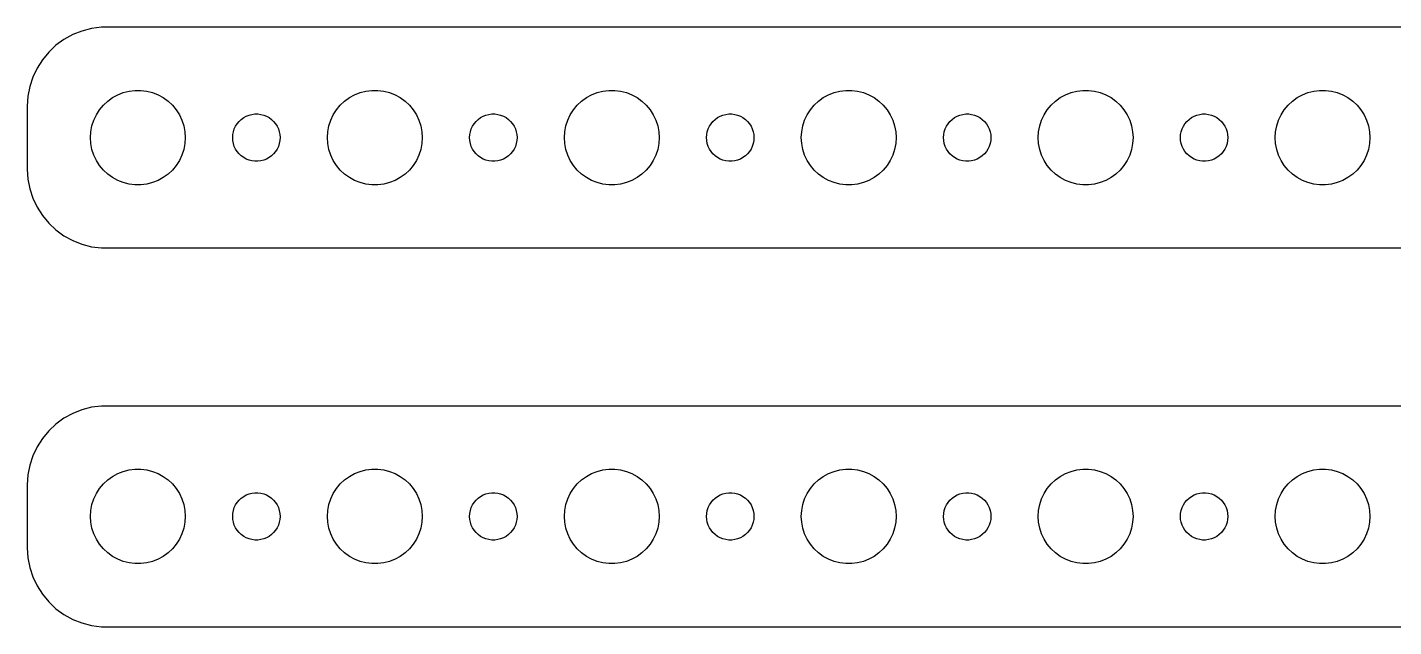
# Model space of a CAD drawing. Header units: metres. Extents: x -180 to 180, y 17 to 55.
# Drawn here: x -179.5 to -93, y 17 to 55 of the extents above; entities that cross this region are included whole.
import ezdxf

# ---------------------------------------------------------------- set-up
doc = ezdxf.new("R2010")
doc.units = ezdxf.units.M

msp = doc.modelspace()

# ---------------------------------------------------------------- linework, layer by layer
for p, q in [((-176.629, 54.5241), (-177.179, 54.2216)), ((-176.045, 54.7553), (-176.629, 54.5241)), ((-175.437, 54.9114), (-176.045, 54.7553)), ((-174.814, 54.9901), (-175.437, 54.9114)), ((174.814, 54.9901), (-174.814, 54.9901)), ((-177.687, 53.8526), (-178.145, 53.4227)), ((-177.179, 54.2216), (-177.687, 53.8526)), ((-178.545, 52.9389), (-178.882, 52.4088)), ((-178.145, 53.4227), (-178.545, 52.9389)), ((-178.882, 52.4088), (-179.149, 51.8406)), ((-179.343, 51.2434), (-179.461, 50.6267)), ((-179.149, 51.8406), (-179.343, 51.2434)), ((-179.461, 50.6267), (-179.5, 50)), ((-174.687, 50.0536), (-174.412, 50.3115)), ((-174.412, 50.3115), (-174.107, 50.533)), ((-174.107, 50.533), (-173.777, 50.7145)), ((-173.777, 50.7145), (-173.427, 50.8532)), ((-173.427, 50.8532), (-173.062, 50.9469)), ((-173.062, 50.9469), (-172.688, 50.9941)), ((-172.688, 50.9941), (-172.312, 50.9941)), ((-172.312, 50.9941), (-171.938, 50.9469)), ((-171.938, 50.9469), (-171.573, 50.8532)), ((-171.573, 50.8532), (-171.223, 50.7145)), ((-171.223, 50.7145), (-170.893, 50.533)), ((-170.893, 50.533), (-170.588, 50.3115)), ((-170.588, 50.3115), (-170.313, 50.0536)), ((-159.687, 50.0536), (-159.412, 50.3115)), ((-159.412, 50.3115), (-159.107, 50.533)), ((-159.107, 50.533), (-158.777, 50.7145)), ((-158.777, 50.7145), (-158.427, 50.8532)), ((-158.427, 50.8532), (-158.062, 50.9469)), ((-158.062, 50.9469), (-157.688, 50.9941)), ((-157.688, 50.9941), (-157.312, 50.9941)), ((-157.312, 50.9941), (-156.938, 50.9469)), ((-156.938, 50.9469), (-156.573, 50.8532)), ((-156.573, 50.8532), (-156.223, 50.7145)), ((-156.223, 50.7145), (-155.893, 50.533)), ((-155.893, 50.533), (-155.588, 50.3115)), ((-155.588, 50.3115), (-155.313, 50.0536)), ((-144.687, 50.0536), (-144.412, 50.3115)), ((-144.412, 50.3115), (-144.107, 50.533)), ((-144.107, 50.533), (-143.777, 50.7145)), ((-143.777, 50.7145), (-143.427, 50.8532)), ((-143.427, 50.8532), (-143.062, 50.9469)), ((-143.062, 50.9469), (-142.688, 50.9941)), ((-142.688, 50.9941), (-142.312, 50.9941)), ((-142.312, 50.9941), (-141.938, 50.9469)), ((-141.938, 50.9469), (-141.573, 50.8532)), ((-141.573, 50.8532), (-141.223, 50.7145)), ((-141.223, 50.7145), (-140.893, 50.533)), ((-140.893, 50.533), (-140.588, 50.3115)), ((-140.588, 50.3115), (-140.313, 50.0536)), ((-129.687, 50.0536), (-129.412, 50.3115)), ((-129.412, 50.3115), (-129.107, 50.533)), ((-129.107, 50.533), (-128.777, 50.7145)), ((-128.777, 50.7145), (-128.427, 50.8532)), ((-128.427, 50.8532), (-128.062, 50.9469)), ((-128.062, 50.9469), (-127.688, 50.9941)), ((-127.688, 50.9941), (-127.312, 50.9941)), ((-127.312, 50.9941), (-126.938, 50.9469)), ((-126.938, 50.9469), (-126.573, 50.8532)), ((-126.573, 50.8532), (-126.223, 50.7145)), ((-126.223, 50.7145), (-125.893, 50.533)), ((-125.893, 50.533), (-125.588, 50.3115)), ((-125.588, 50.3115), (-125.313, 50.0536)), ((-114.687, 50.0536), (-114.412, 50.3115)), ((-114.412, 50.3115), (-114.107, 50.533)), ((-114.107, 50.533), (-113.777, 50.7145)), ((-113.777, 50.7145), (-113.427, 50.8532)), ((-113.427, 50.8532), (-113.062, 50.9469)), ((-113.062, 50.9469), (-112.688, 50.9941)), ((-112.688, 50.9941), (-112.312, 50.9941)), ((-112.312, 50.9941), (-111.938, 50.9469)), ((-111.938, 50.9469), (-111.573, 50.8532)), ((-111.573, 50.8532), (-111.223, 50.7145)), ((-111.223, 50.7145), (-110.893, 50.533)), ((-110.893, 50.533), (-110.588, 50.3115)), ((-110.588, 50.3115), (-110.313, 50.0536)), ((-99.6869, 50.0536), (-99.4123, 50.3115)), ((-99.4123, 50.3115), (-99.1075, 50.533)), ((-99.1075, 50.533), (-98.7773, 50.7145)), ((-98.7773, 50.7145), (-98.427, 50.8532)), ((-98.427, 50.8532), (-98.0621, 50.9469)), ((-98.0621, 50.9469), (-97.6884, 50.9941)), ((-97.6884, 50.9941), (-97.3116, 50.9941)), ((-97.3116, 50.9941), (-96.9379, 50.9469)), ((-96.9379, 50.9469), (-96.573, 50.8532)), ((-96.573, 50.8532), (-96.2227, 50.7145)), ((-96.2227, 50.7145), (-95.8925, 50.533)), ((-95.8925, 50.533), (-95.5877, 50.3115)), ((-95.5877, 50.3115), (-95.3131, 50.0536)), ((-179.5, 50), (-179.5, 46)), ((-175.289, 49.1044), (-175.129, 49.4453)), ((-175.129, 49.4453), (-174.927, 49.7634)), ((-174.927, 49.7634), (-174.687, 50.0536)), ((-170.313, 50.0536), (-170.073, 49.7634)), ((-170.073, 49.7634), (-169.871, 49.4453)), ((-169.871, 49.4453), (-169.711, 49.1044)), ((-165.804, 49.2665), (-165.639, 49.3572)), ((-165.639, 49.3572), (-165.464, 49.4266)), ((-165.464, 49.4266), (-165.281, 49.4734)), ((-165.281, 49.4734), (-165.094, 49.497)), ((-165.094, 49.497), (-164.906, 49.497)), ((-164.906, 49.497), (-164.719, 49.4734)), ((-164.719, 49.4734), (-164.536, 49.4266)), ((-164.536, 49.4266), (-164.361, 49.3572)), ((-164.361, 49.3572), (-164.196, 49.2665)), ((-160.289, 49.1044), (-160.129, 49.4453)), ((-160.129, 49.4453), (-159.927, 49.7634)), ((-159.927, 49.7634), (-159.687, 50.0536)), ((-155.313, 50.0536), (-155.073, 49.7634)), ((-155.073, 49.7634), (-154.871, 49.4453)), ((-154.871, 49.4453), (-154.711, 49.1044)), ((-150.804, 49.2665), (-150.639, 49.3572)), ((-150.639, 49.3572), (-150.464, 49.4266)), ((-150.464, 49.4266), (-150.281, 49.4734)), ((-150.281, 49.4734), (-150.094, 49.497)), ((-150.094, 49.497), (-149.906, 49.497)), ((-149.906, 49.497), (-149.719, 49.4734)), ((-149.719, 49.4734), (-149.536, 49.4266)), ((-149.536, 49.4266), (-149.361, 49.3572)), ((-149.361, 49.3572), (-149.196, 49.2665)), ((-145.289, 49.1044), (-145.129, 49.4453)), ((-145.129, 49.4453), (-144.927, 49.7634)), ((-144.927, 49.7634), (-144.687, 50.0536)), ((-140.313, 50.0536), (-140.073, 49.7634)), ((-140.073, 49.7634), (-139.871, 49.4453)), ((-139.871, 49.4453), (-139.711, 49.1044)), ((-135.804, 49.2665), (-135.639, 49.3572)), ((-135.639, 49.3572), (-135.464, 49.4266)), ((-135.464, 49.4266), (-135.281, 49.4734)), ((-135.281, 49.4734), (-135.094, 49.497)), ((-135.094, 49.497), (-134.906, 49.497)), ((-134.906, 49.497), (-134.719, 49.4734)), ((-134.719, 49.4734), (-134.536, 49.4266)), ((-134.536, 49.4266), (-134.361, 49.3572)), ((-134.361, 49.3572), (-134.196, 49.2665)), ((-130.289, 49.1044), (-130.129, 49.4453)), ((-130.129, 49.4453), (-129.927, 49.7634)), ((-129.927, 49.7634), (-129.687, 50.0536)), ((-125.313, 50.0536), (-125.073, 49.7634)), ((-125.073, 49.7634), (-124.871, 49.4453)), ((-124.871, 49.4453), (-124.711, 49.1044)), ((-120.804, 49.2665), (-120.639, 49.3572)), ((-120.639, 49.3572), (-120.464, 49.4266)), ((-120.464, 49.4266), (-120.281, 49.4734)), ((-120.281, 49.4734), (-120.094, 49.497)), ((-120.094, 49.497), (-119.906, 49.497)), ((-119.906, 49.497), (-119.719, 49.4734)), ((-119.719, 49.4734), (-119.536, 49.4266)), ((-119.536, 49.4266), (-119.361, 49.3572)), ((-119.361, 49.3572), (-119.196, 49.2665)), ((-115.289, 49.1044), (-115.129, 49.4453)), ((-115.129, 49.4453), (-114.927, 49.7634)), ((-114.927, 49.7634), (-114.687, 50.0536)), ((-110.313, 50.0536), (-110.073, 49.7634)), ((-110.073, 49.7634), (-109.871, 49.4453)), ((-109.871, 49.4453), (-109.711, 49.1044)), ((-105.804, 49.2665), (-105.639, 49.3572)), ((-105.639, 49.3572), (-105.464, 49.4266)), ((-105.464, 49.4266), (-105.281, 49.4734)), ((-105.281, 49.4734), (-105.094, 49.497)), ((-105.094, 49.497), (-104.906, 49.497)), ((-104.906, 49.497), (-104.719, 49.4734)), ((-104.719, 49.4734), (-104.536, 49.4266)), ((-104.536, 49.4266), (-104.361, 49.3572)), ((-104.361, 49.3572), (-104.196, 49.2665)), ((-100.289, 49.1044), (-100.129, 49.4453)), ((-100.129, 49.4453), (-99.927, 49.7634)), ((-99.927, 49.7634), (-99.6869, 50.0536)), ((-95.3131, 50.0536), (-95.073, 49.7634)), ((-95.073, 49.7634), (-94.8711, 49.4453)), ((-94.8711, 49.4453), (-94.7107, 49.1044)), ((-175.476, 48.376), (-175.406, 48.7461)), ((-175.406, 48.7461), (-175.289, 49.1044)), ((-169.711, 49.1044), (-169.594, 48.7461)), ((-169.594, 48.7461), (-169.524, 48.376)), ((-166.453, 48.373), (-166.395, 48.5522)), ((-166.395, 48.5522), (-166.314, 48.7226)), ((-166.314, 48.7226), (-166.214, 48.8817)), ((-166.214, 48.8817), (-166.093, 49.0268)), ((-166.093, 49.0268), (-165.956, 49.1558)), ((-165.956, 49.1558), (-165.804, 49.2665)), ((-164.196, 49.2665), (-164.044, 49.1558)), ((-164.044, 49.1558), (-163.907, 49.0268)), ((-163.907, 49.0268), (-163.786, 48.8817)), ((-163.786, 48.8817), (-163.686, 48.7226)), ((-163.686, 48.7226), (-163.605, 48.5522)), ((-163.605, 48.5522), (-163.547, 48.373)), ((-160.476, 48.376), (-160.406, 48.7461)), ((-160.406, 48.7461), (-160.289, 49.1044)), ((-154.711, 49.1044), (-154.594, 48.7461)), ((-154.594, 48.7461), (-154.524, 48.376)), ((-151.453, 48.373), (-151.395, 48.5522)), ((-151.395, 48.5522), (-151.314, 48.7226)), ((-151.314, 48.7226), (-151.214, 48.8817)), ((-151.214, 48.8817), (-151.093, 49.0268)), ((-151.093, 49.0268), (-150.956, 49.1558)), ((-150.956, 49.1558), (-150.804, 49.2665)), ((-149.196, 49.2665), (-149.044, 49.1558)), ((-149.044, 49.1558), (-148.907, 49.0268)), ((-148.907, 49.0268), (-148.786, 48.8817)), ((-148.786, 48.8817), (-148.686, 48.7226)), ((-148.686, 48.7226), (-148.605, 48.5522)), ((-148.605, 48.5522), (-148.547, 48.373)), ((-145.476, 48.376), (-145.406, 48.7461)), ((-145.406, 48.7461), (-145.289, 49.1044)), ((-139.711, 49.1044), (-139.594, 48.7461)), ((-139.594, 48.7461), (-139.524, 48.376)), ((-136.453, 48.373), (-136.395, 48.5522)), ((-136.395, 48.5522), (-136.314, 48.7226)), ((-136.314, 48.7226), (-136.214, 48.8817)), ((-136.214, 48.8817), (-136.093, 49.0268)), ((-136.093, 49.0268), (-135.956, 49.1558)), ((-135.956, 49.1558), (-135.804, 49.2665)), ((-134.196, 49.2665), (-134.044, 49.1558)), ((-134.044, 49.1558), (-133.907, 49.0268)), ((-133.907, 49.0268), (-133.786, 48.8817)), ((-133.786, 48.8817), (-133.686, 48.7226)), ((-133.686, 48.7226), (-133.605, 48.5522)), ((-133.605, 48.5522), (-133.547, 48.373)), ((-130.476, 48.376), (-130.406, 48.7461)), ((-130.406, 48.7461), (-130.289, 49.1044)), ((-124.711, 49.1044), (-124.594, 48.7461)), ((-124.594, 48.7461), (-124.524, 48.376)), ((-121.453, 48.373), (-121.395, 48.5522)), ((-121.395, 48.5522), (-121.314, 48.7226)), ((-121.314, 48.7226), (-121.214, 48.8817)), ((-121.214, 48.8817), (-121.093, 49.0268)), ((-121.093, 49.0268), (-120.956, 49.1558)), ((-120.956, 49.1558), (-120.804, 49.2665)), ((-119.196, 49.2665), (-119.044, 49.1558)), ((-119.044, 49.1558), (-118.907, 49.0268)), ((-118.907, 49.0268), (-118.786, 48.8817)), ((-118.786, 48.8817), (-118.686, 48.7226)), ((-118.686, 48.7226), (-118.605, 48.5522)), ((-118.605, 48.5522), (-118.547, 48.373)), ((-115.476, 48.376), (-115.406, 48.7461)), ((-115.406, 48.7461), (-115.289, 49.1044)), ((-109.711, 49.1044), (-109.594, 48.7461)), ((-109.594, 48.7461), (-109.524, 48.376)), ((-106.453, 48.373), (-106.395, 48.5522)), ((-106.395, 48.5522), (-106.314, 48.7226)), ((-106.314, 48.7226), (-106.214, 48.8817)), ((-106.214, 48.8817), (-106.093, 49.0268)), ((-106.093, 49.0268), (-105.956, 49.1558)), ((-105.956, 49.1558), (-105.804, 49.2665)), ((-104.196, 49.2665), (-104.044, 49.1558)), ((-104.044, 49.1558), (-103.907, 49.0268)), ((-103.907, 49.0268), (-103.786, 48.8817)), ((-103.786, 48.8817), (-103.686, 48.7226)), ((-103.686, 48.7226), (-103.605, 48.5522)), ((-103.605, 48.5522), (-103.547, 48.373)), ((-100.476, 48.376), (-100.406, 48.7461)), ((-100.406, 48.7461), (-100.289, 49.1044)), ((-94.7107, 49.1044), (-94.5943, 48.7461)), ((-94.5943, 48.7461), (-94.5237, 48.376)), ((-175.5, 48), (-175.476, 48.376)), ((-175.476, 47.624), (-175.5, 48)), ((-175.406, 47.2539), (-175.476, 47.624)), ((-169.524, 47.624), (-169.594, 47.2539)), ((-169.524, 48.376), (-169.5, 48)), ((-169.5, 48), (-169.524, 47.624)), ((-166.5, 48), (-166.488, 48.188)), ((-166.488, 47.812), (-166.5, 48)), ((-166.488, 48.188), (-166.453, 48.373)), ((-166.453, 47.627), (-166.488, 47.812)), ((-166.395, 47.4478), (-166.453, 47.627)), ((-163.547, 47.627), (-163.605, 47.4478)), ((-163.547, 48.373), (-163.512, 48.188)), ((-163.512, 47.812), (-163.547, 47.627)), ((-163.512, 48.188), (-163.5, 48)), ((-163.5, 48), (-163.512, 47.812)), ((-160.5, 48), (-160.476, 48.376)), ((-160.476, 47.624), (-160.5, 48)), ((-160.406, 47.2539), (-160.476, 47.624)), ((-154.524, 47.624), (-154.594, 47.2539)), ((-154.524, 48.376), (-154.5, 48)), ((-154.5, 48), (-154.524, 47.624)), ((-151.5, 48), (-151.488, 48.188)), ((-151.488, 47.812), (-151.5, 48)), ((-151.488, 48.188), (-151.453, 48.373)), ((-151.453, 47.627), (-151.488, 47.812)), ((-151.395, 47.4478), (-151.453, 47.627)), ((-148.547, 47.627), (-148.605, 47.4478)), ((-148.547, 48.373), (-148.512, 48.188)), ((-148.512, 47.812), (-148.547, 47.627)), ((-148.512, 48.188), (-148.5, 48)), ((-148.5, 48), (-148.512, 47.812)), ((-145.5, 48), (-145.476, 48.376)), ((-145.476, 47.624), (-145.5, 48)), ((-145.406, 47.2539), (-145.476, 47.624)), ((-139.524, 47.624), (-139.594, 47.2539)), ((-139.524, 48.376), (-139.5, 48)), ((-139.5, 48), (-139.524, 47.624)), ((-136.5, 48), (-136.488, 48.188)), ((-136.488, 47.812), (-136.5, 48)), ((-136.488, 48.188), (-136.453, 48.373)), ((-136.453, 47.627), (-136.488, 47.812)), ((-136.395, 47.4478), (-136.453, 47.627)), ((-133.547, 47.627), (-133.605, 47.4478)), ((-133.547, 48.373), (-133.512, 48.188)), ((-133.512, 47.812), (-133.547, 47.627)), ((-133.512, 48.188), (-133.5, 48)), ((-133.5, 48), (-133.512, 47.812)), ((-130.5, 48), (-130.476, 48.376)), ((-130.476, 47.624), (-130.5, 48)), ((-130.406, 47.2539), (-130.476, 47.624)), ((-124.524, 47.624), (-124.594, 47.2539)), ((-124.524, 48.376), (-124.5, 48)), ((-124.5, 48), (-124.524, 47.624)), ((-121.5, 48), (-121.488, 48.188)), ((-121.488, 47.812), (-121.5, 48)), ((-121.488, 48.188), (-121.453, 48.373)), ((-121.453, 47.627), (-121.488, 47.812)), ((-121.395, 47.4478), (-121.453, 47.627)), ((-118.547, 47.627), (-118.605, 47.4478)), ((-118.547, 48.373), (-118.512, 48.188)), ((-118.512, 47.812), (-118.547, 47.627)), ((-118.512, 48.188), (-118.5, 48)), ((-118.5, 48), (-118.512, 47.812)), ((-115.5, 48), (-115.476, 48.376)), ((-115.476, 47.624), (-115.5, 48)), ((-115.406, 47.2539), (-115.476, 47.624)), ((-109.524, 47.624), (-109.594, 47.2539)), ((-109.524, 48.376), (-109.5, 48)), ((-109.5, 48), (-109.524, 47.624)), ((-106.5, 48), (-106.488, 48.188)), ((-106.488, 47.812), (-106.5, 48)), ((-106.488, 48.188), (-106.453, 48.373)), ((-106.453, 47.627), (-106.488, 47.812)), ((-106.395, 47.4478), (-106.453, 47.627)), ((-103.547, 47.627), (-103.605, 47.4478)), ((-103.547, 48.373), (-103.512, 48.188)), ((-103.512, 47.812), (-103.547, 47.627)), ((-103.512, 48.188), (-103.5, 48)), ((-103.5, 48), (-103.512, 47.812)), ((-100.5, 48), (-100.476, 48.376)), ((-100.476, 47.624), (-100.5, 48)), ((-100.406, 47.2539), (-100.476, 47.624)), ((-94.5237, 47.624), (-94.5943, 47.2539)), ((-94.5237, 48.376), (-94.5, 48)), ((-94.5, 48), (-94.5237, 47.624)), ((-175.289, 46.8956), (-175.406, 47.2539)), ((-175.129, 46.5547), (-175.289, 46.8956)), ((-169.711, 46.8956), (-169.871, 46.5547)), ((-169.594, 47.2539), (-169.711, 46.8956)), ((-166.314, 47.2774), (-166.395, 47.4478)), ((-166.214, 47.1183), (-166.314, 47.2774)), ((-166.093, 46.9732), (-166.214, 47.1183)), ((-165.956, 46.8442), (-166.093, 46.9732)), ((-165.804, 46.7335), (-165.956, 46.8442)), ((-165.639, 46.6428), (-165.804, 46.7335)), ((-164.196, 46.7335), (-164.361, 46.6428)), ((-164.044, 46.8442), (-164.196, 46.7335)), ((-163.907, 46.9732), (-164.044, 46.8442)), ((-163.786, 47.1183), (-163.907, 46.9732)), ((-163.686, 47.2774), (-163.786, 47.1183)), ((-163.605, 47.4478), (-163.686, 47.2774)), ((-160.289, 46.8956), (-160.406, 47.2539)), ((-160.129, 46.5547), (-160.289, 46.8956)), ((-154.711, 46.8956), (-154.871, 46.5547)), ((-154.594, 47.2539), (-154.711, 46.8956)), ((-151.314, 47.2774), (-151.395, 47.4478)), ((-151.214, 47.1183), (-151.314, 47.2774)), ((-151.093, 46.9732), (-151.214, 47.1183)), ((-150.956, 46.8442), (-151.093, 46.9732)), ((-150.804, 46.7335), (-150.956, 46.8442)), ((-150.639, 46.6428), (-150.804, 46.7335)), ((-149.196, 46.7335), (-149.361, 46.6428)), ((-149.044, 46.8442), (-149.196, 46.7335)), ((-148.907, 46.9732), (-149.044, 46.8442)), ((-148.786, 47.1183), (-148.907, 46.9732)), ((-148.686, 47.2774), (-148.786, 47.1183)), ((-148.605, 47.4478), (-148.686, 47.2774)), ((-145.289, 46.8956), (-145.406, 47.2539)), ((-145.129, 46.5547), (-145.289, 46.8956)), ((-139.711, 46.8956), (-139.871, 46.5547)), ((-139.594, 47.2539), (-139.711, 46.8956)), ((-136.314, 47.2774), (-136.395, 47.4478)), ((-136.214, 47.1183), (-136.314, 47.2774)), ((-136.093, 46.9732), (-136.214, 47.1183)), ((-135.956, 46.8442), (-136.093, 46.9732)), ((-135.804, 46.7335), (-135.956, 46.8442)), ((-135.639, 46.6428), (-135.804, 46.7335)), ((-134.196, 46.7335), (-134.361, 46.6428)), ((-134.044, 46.8442), (-134.196, 46.7335)), ((-133.907, 46.9732), (-134.044, 46.8442)), ((-133.786, 47.1183), (-133.907, 46.9732)), ((-133.686, 47.2774), (-133.786, 47.1183)), ((-133.605, 47.4478), (-133.686, 47.2774)), ((-130.289, 46.8956), (-130.406, 47.2539)), ((-130.129, 46.5547), (-130.289, 46.8956)), ((-124.711, 46.8956), (-124.871, 46.5547)), ((-124.594, 47.2539), (-124.711, 46.8956)), ((-121.314, 47.2774), (-121.395, 47.4478)), ((-121.214, 47.1183), (-121.314, 47.2774)), ((-121.093, 46.9732), (-121.214, 47.1183)), ((-120.956, 46.8442), (-121.093, 46.9732)), ((-120.804, 46.7335), (-120.956, 46.8442)), ((-120.639, 46.6428), (-120.804, 46.7335)), ((-119.196, 46.7335), (-119.361, 46.6428)), ((-119.044, 46.8442), (-119.196, 46.7335)), ((-118.907, 46.9732), (-119.044, 46.8442)), ((-118.786, 47.1183), (-118.907, 46.9732)), ((-118.686, 47.2774), (-118.786, 47.1183)), ((-118.605, 47.4478), (-118.686, 47.2774)), ((-115.289, 46.8956), (-115.406, 47.2539)), ((-115.129, 46.5547), (-115.289, 46.8956)), ((-109.711, 46.8956), (-109.871, 46.5547)), ((-109.594, 47.2539), (-109.711, 46.8956)), ((-106.314, 47.2774), (-106.395, 47.4478)), ((-106.214, 47.1183), (-106.314, 47.2774)), ((-106.093, 46.9732), (-106.214, 47.1183)), ((-105.956, 46.8442), (-106.093, 46.9732)), ((-105.804, 46.7335), (-105.956, 46.8442)), ((-105.639, 46.6428), (-105.804, 46.7335)), ((-104.196, 46.7335), (-104.361, 46.6428)), ((-104.044, 46.8442), (-104.196, 46.7335)), ((-103.907, 46.9732), (-104.044, 46.8442)), ((-103.786, 47.1183), (-103.907, 46.9732)), ((-103.686, 47.2774), (-103.786, 47.1183)), ((-103.605, 47.4478), (-103.686, 47.2774)), ((-100.289, 46.8956), (-100.406, 47.2539)), ((-100.129, 46.5547), (-100.289, 46.8956)), ((-94.7107, 46.8956), (-94.8711, 46.5547)), ((-94.5943, 47.2539), (-94.7107, 46.8956)), ((-179.5, 46), (-179.461, 45.3733)), ((-174.927, 46.2366), (-175.129, 46.5547)), ((-174.687, 45.9464), (-174.927, 46.2366)), ((-174.412, 45.6885), (-174.687, 45.9464)), ((-170.313, 45.9464), (-170.588, 45.6885)), ((-170.073, 46.2366), (-170.313, 45.9464)), ((-169.871, 46.5547), (-170.073, 46.2366)), ((-165.464, 46.5734), (-165.639, 46.6428)), ((-165.281, 46.5266), (-165.464, 46.5734)), ((-165.094, 46.503), (-165.281, 46.5266)), ((-164.906, 46.503), (-165.094, 46.503)), ((-164.719, 46.5266), (-164.906, 46.503)), ((-164.536, 46.5734), (-164.719, 46.5266)), ((-164.361, 46.6428), (-164.536, 46.5734)), ((-159.927, 46.2366), (-160.129, 46.5547)), ((-159.687, 45.9464), (-159.927, 46.2366)), ((-159.412, 45.6885), (-159.687, 45.9464)), ((-155.313, 45.9464), (-155.588, 45.6885)), ((-155.073, 46.2366), (-155.313, 45.9464)), ((-154.871, 46.5547), (-155.073, 46.2366)), ((-150.464, 46.5734), (-150.639, 46.6428)), ((-150.281, 46.5266), (-150.464, 46.5734)), ((-150.094, 46.503), (-150.281, 46.5266)), ((-149.906, 46.503), (-150.094, 46.503)), ((-149.719, 46.5266), (-149.906, 46.503)), ((-149.536, 46.5734), (-149.719, 46.5266)), ((-149.361, 46.6428), (-149.536, 46.5734)), ((-144.927, 46.2366), (-145.129, 46.5547)), ((-144.687, 45.9464), (-144.927, 46.2366)), ((-144.412, 45.6885), (-144.687, 45.9464)), ((-140.313, 45.9464), (-140.588, 45.6885)), ((-140.073, 46.2366), (-140.313, 45.9464)), ((-139.871, 46.5547), (-140.073, 46.2366)), ((-135.464, 46.5734), (-135.639, 46.6428)), ((-135.281, 46.5266), (-135.464, 46.5734)), ((-135.094, 46.503), (-135.281, 46.5266)), ((-134.906, 46.503), (-135.094, 46.503)), ((-134.719, 46.5266), (-134.906, 46.503)), ((-134.536, 46.5734), (-134.719, 46.5266)), ((-134.361, 46.6428), (-134.536, 46.5734)), ((-129.927, 46.2366), (-130.129, 46.5547)), ((-129.687, 45.9464), (-129.927, 46.2366)), ((-129.412, 45.6885), (-129.687, 45.9464)), ((-125.313, 45.9464), (-125.588, 45.6885)), ((-125.073, 46.2366), (-125.313, 45.9464)), ((-124.871, 46.5547), (-125.073, 46.2366)), ((-120.464, 46.5734), (-120.639, 46.6428)), ((-120.281, 46.5266), (-120.464, 46.5734)), ((-120.094, 46.503), (-120.281, 46.5266)), ((-119.906, 46.503), (-120.094, 46.503)), ((-119.719, 46.5266), (-119.906, 46.503)), ((-119.536, 46.5734), (-119.719, 46.5266)), ((-119.361, 46.6428), (-119.536, 46.5734)), ((-114.927, 46.2366), (-115.129, 46.5547)), ((-114.687, 45.9464), (-114.927, 46.2366)), ((-114.412, 45.6885), (-114.687, 45.9464)), ((-110.313, 45.9464), (-110.588, 45.6885)), ((-110.073, 46.2366), (-110.313, 45.9464)), ((-109.871, 46.5547), (-110.073, 46.2366)), ((-105.464, 46.5734), (-105.639, 46.6428)), ((-105.281, 46.5266), (-105.464, 46.5734)), ((-105.094, 46.503), (-105.281, 46.5266)), ((-104.906, 46.503), (-105.094, 46.503)), ((-104.719, 46.5266), (-104.906, 46.503)), ((-104.536, 46.5734), (-104.719, 46.5266)), ((-104.361, 46.6428), (-104.536, 46.5734)), ((-99.927, 46.2366), (-100.129, 46.5547)), ((-99.6869, 45.9464), (-99.927, 46.2366)), ((-99.4123, 45.6885), (-99.6869, 45.9464)), ((-95.3131, 45.9464), (-95.5877, 45.6885)), ((-95.073, 46.2366), (-95.3131, 45.9464)), ((-94.8711, 46.5547), (-95.073, 46.2366)), ((-179.461, 45.3733), (-179.343, 44.7566)), ((-174.107, 45.467), (-174.412, 45.6885)), ((-173.777, 45.2855), (-174.107, 45.467)), ((-173.427, 45.1468), (-173.777, 45.2855)), ((-173.062, 45.0531), (-173.427, 45.1468)), ((-172.688, 45.0059), (-173.062, 45.0531)), ((-172.312, 45.0059), (-172.688, 45.0059)), ((-171.938, 45.0531), (-172.312, 45.0059)), ((-171.573, 45.1468), (-171.938, 45.0531)), ((-171.223, 45.2855), (-171.573, 45.1468)), ((-170.893, 45.467), (-171.223, 45.2855)), ((-170.588, 45.6885), (-170.893, 45.467)), ((-159.107, 45.467), (-159.412, 45.6885)), ((-158.777, 45.2855), (-159.107, 45.467)), ((-158.427, 45.1468), (-158.777, 45.2855)), ((-158.062, 45.0531), (-158.427, 45.1468)), ((-157.688, 45.0059), (-158.062, 45.0531)), ((-157.312, 45.0059), (-157.688, 45.0059)), ((-156.938, 45.0531), (-157.312, 45.0059)), ((-156.573, 45.1468), (-156.938, 45.0531)), ((-156.223, 45.2855), (-156.573, 45.1468)), ((-155.893, 45.467), (-156.223, 45.2855)), ((-155.588, 45.6885), (-155.893, 45.467)), ((-144.107, 45.467), (-144.412, 45.6885)), ((-143.777, 45.2855), (-144.107, 45.467)), ((-143.427, 45.1468), (-143.777, 45.2855)), ((-143.062, 45.0531), (-143.427, 45.1468)), ((-142.688, 45.0059), (-143.062, 45.0531)), ((-142.312, 45.0059), (-142.688, 45.0059)), ((-141.938, 45.0531), (-142.312, 45.0059)), ((-141.573, 45.1468), (-141.938, 45.0531)), ((-141.223, 45.2855), (-141.573, 45.1468)), ((-140.893, 45.467), (-141.223, 45.2855)), ((-140.588, 45.6885), (-140.893, 45.467)), ((-129.107, 45.467), (-129.412, 45.6885)), ((-128.777, 45.2855), (-129.107, 45.467)), ((-128.427, 45.1468), (-128.777, 45.2855)), ((-128.062, 45.0531), (-128.427, 45.1468)), ((-127.688, 45.0059), (-128.062, 45.0531)), ((-127.312, 45.0059), (-127.688, 45.0059)), ((-126.938, 45.0531), (-127.312, 45.0059)), ((-126.573, 45.1468), (-126.938, 45.0531)), ((-126.223, 45.2855), (-126.573, 45.1468)), ((-125.893, 45.467), (-126.223, 45.2855)), ((-125.588, 45.6885), (-125.893, 45.467)), ((-114.107, 45.467), (-114.412, 45.6885)), ((-113.777, 45.2855), (-114.107, 45.467)), ((-113.427, 45.1468), (-113.777, 45.2855)), ((-113.062, 45.0531), (-113.427, 45.1468)), ((-112.688, 45.0059), (-113.062, 45.0531)), ((-112.312, 45.0059), (-112.688, 45.0059)), ((-111.938, 45.0531), (-112.312, 45.0059)), ((-111.573, 45.1468), (-111.938, 45.0531)), ((-111.223, 45.2855), (-111.573, 45.1468)), ((-110.893, 45.467), (-111.223, 45.2855)), ((-110.588, 45.6885), (-110.893, 45.467)), ((-99.1075, 45.467), (-99.4123, 45.6885)), ((-98.7773, 45.2855), (-99.1075, 45.467)), ((-98.427, 45.1468), (-98.7773, 45.2855)), ((-98.0621, 45.0531), (-98.427, 45.1468)), ((-97.6884, 45.0059), (-98.0621, 45.0531)), ((-97.3116, 45.0059), (-97.6884, 45.0059)), ((-96.9379, 45.0531), (-97.3116, 45.0059)), ((-96.573, 45.1468), (-96.9379, 45.0531)), ((-96.2227, 45.2855), (-96.573, 45.1468)), ((-95.8925, 45.467), (-96.2227, 45.2855)), ((-95.5877, 45.6885), (-95.8925, 45.467)), ((-179.343, 44.7566), (-179.149, 44.1594)), ((-179.149, 44.1594), (-178.882, 43.5912)), ((-178.882, 43.5912), (-178.545, 43.0611)), ((-178.545, 43.0611), (-178.145, 42.5773)), ((-178.145, 42.5773), (-177.687, 42.1474)), ((-177.687, 42.1474), (-177.179, 41.7784)), ((-177.179, 41.7784), (-176.629, 41.4759)), ((-176.629, 41.4759), (-176.045, 41.2447)), ((-176.045, 41.2447), (-175.437, 41.0886)), ((-175.437, 41.0886), (-174.814, 41.0099)), ((-174.814, 41.0099), (174.814, 41.0099)), ((-176.629, 30.5241), (-177.179, 30.2216)), ((-176.045, 30.7553), (-176.629, 30.5241)), ((-175.437, 30.9114), (-176.045, 30.7553)), ((-174.814, 30.9901), (-175.437, 30.9114)), ((174.814, 30.9901), (-174.814, 30.9901)), ((-178.145, 29.4227), (-178.545, 28.9389)), ((-177.687, 29.8526), (-178.145, 29.4227)), ((-177.179, 30.2216), (-177.687, 29.8526)), ((-178.545, 28.9389), (-178.882, 28.4088)), ((-179.149, 27.8406), (-179.343, 27.2434)), ((-178.882, 28.4088), (-179.149, 27.8406)), ((-179.343, 27.2434), (-179.461, 26.6267)), ((-173.777, 26.7145), (-173.427, 26.8532)), ((-173.427, 26.8532), (-173.062, 26.9469)), ((-173.062, 26.9469), (-172.688, 26.9941)), ((-172.688, 26.9941), (-172.312, 26.9941)), ((-172.312, 26.9941), (-171.938, 26.9469)), ((-171.938, 26.9469), (-171.573, 26.8532)), ((-171.573, 26.8532), (-171.223, 26.7145)), ((-158.777, 26.7145), (-158.427, 26.8532)), ((-158.427, 26.8532), (-158.062, 26.9469)), ((-158.062, 26.9469), (-157.688, 26.9941)), ((-157.688, 26.9941), (-157.312, 26.9941)), ((-157.312, 26.9941), (-156.938, 26.9469)), ((-156.938, 26.9469), (-156.573, 26.8532)), ((-156.573, 26.8532), (-156.223, 26.7145)), ((-143.777, 26.7145), (-143.427, 26.8532)), ((-143.427, 26.8532), (-143.062, 26.9469)), ((-143.062, 26.9469), (-142.688, 26.9941)), ((-142.688, 26.9941), (-142.312, 26.9941)), ((-142.312, 26.9941), (-141.938, 26.9469)), ((-141.938, 26.9469), (-141.573, 26.8532)), ((-141.573, 26.8532), (-141.223, 26.7145)), ((-128.777, 26.7145), (-128.427, 26.8532)), ((-128.427, 26.8532), (-128.062, 26.9469)), ((-128.062, 26.9469), (-127.688, 26.9941)), ((-127.688, 26.9941), (-127.312, 26.9941)), ((-127.312, 26.9941), (-126.938, 26.9469)), ((-126.938, 26.9469), (-126.573, 26.8532)), ((-126.573, 26.8532), (-126.223, 26.7145)), ((-113.777, 26.7145), (-113.427, 26.8532)), ((-113.427, 26.8532), (-113.062, 26.9469)), ((-113.062, 26.9469), (-112.688, 26.9941)), ((-112.688, 26.9941), (-112.312, 26.9941)), ((-112.312, 26.9941), (-111.938, 26.9469)), ((-111.938, 26.9469), (-111.573, 26.8532)), ((-111.573, 26.8532), (-111.223, 26.7145)), ((-98.7773, 26.7145), (-98.427, 26.8532)), ((-98.427, 26.8532), (-98.0621, 26.9469)), ((-98.0621, 26.9469), (-97.6884, 26.9941)), ((-97.6884, 26.9941), (-97.3116, 26.9941)), ((-97.3116, 26.9941), (-96.9379, 26.9469)), ((-96.9379, 26.9469), (-96.573, 26.8532)), ((-96.573, 26.8532), (-96.2227, 26.7145)), ((-179.461, 26.6267), (-179.5, 26)), ((-179.5, 26), (-179.5, 22)), ((-174.927, 25.7634), (-174.687, 26.0536)), ((-174.687, 26.0536), (-174.412, 26.3115)), ((-174.412, 26.3115), (-174.107, 26.533)), ((-174.107, 26.533), (-173.777, 26.7145)), ((-171.223, 26.7145), (-170.893, 26.533)), ((-170.893, 26.533), (-170.588, 26.3115)), ((-170.588, 26.3115), (-170.313, 26.0536)), ((-170.313, 26.0536), (-170.073, 25.7634)), ((-159.927, 25.7634), (-159.687, 26.0536)), ((-159.687, 26.0536), (-159.412, 26.3115)), ((-159.412, 26.3115), (-159.107, 26.533)), ((-159.107, 26.533), (-158.777, 26.7145)), ((-156.223, 26.7145), (-155.893, 26.533)), ((-155.893, 26.533), (-155.588, 26.3115)), ((-155.588, 26.3115), (-155.313, 26.0536)), ((-155.313, 26.0536), (-155.073, 25.7634)), ((-144.927, 25.7634), (-144.687, 26.0536)), ((-144.687, 26.0536), (-144.412, 26.3115)), ((-144.412, 26.3115), (-144.107, 26.533)), ((-144.107, 26.533), (-143.777, 26.7145)), ((-141.223, 26.7145), (-140.893, 26.533)), ((-140.893, 26.533), (-140.588, 26.3115)), ((-140.588, 26.3115), (-140.313, 26.0536)), ((-140.313, 26.0536), (-140.073, 25.7634)), ((-129.927, 25.7634), (-129.687, 26.0536)), ((-129.687, 26.0536), (-129.412, 26.3115)), ((-129.412, 26.3115), (-129.107, 26.533)), ((-129.107, 26.533), (-128.777, 26.7145)), ((-126.223, 26.7145), (-125.893, 26.533)), ((-125.893, 26.533), (-125.588, 26.3115)), ((-125.588, 26.3115), (-125.313, 26.0536)), ((-125.313, 26.0536), (-125.073, 25.7634)), ((-114.927, 25.7634), (-114.687, 26.0536)), ((-114.687, 26.0536), (-114.412, 26.3115)), ((-114.412, 26.3115), (-114.107, 26.533)), ((-114.107, 26.533), (-113.777, 26.7145)), ((-111.223, 26.7145), (-110.893, 26.533)), ((-110.893, 26.533), (-110.588, 26.3115)), ((-110.588, 26.3115), (-110.313, 26.0536)), ((-110.313, 26.0536), (-110.073, 25.7634)), ((-99.927, 25.7634), (-99.6869, 26.0536)), ((-99.6869, 26.0536), (-99.4123, 26.3115)), ((-99.4123, 26.3115), (-99.1075, 26.533)), ((-99.1075, 26.533), (-98.7773, 26.7145)), ((-96.2227, 26.7145), (-95.8925, 26.533)), ((-95.8925, 26.533), (-95.5877, 26.3115)), ((-95.5877, 26.3115), (-95.3131, 26.0536)), ((-95.3131, 26.0536), (-95.073, 25.7634)), ((-175.406, 24.7461), (-175.289, 25.1044)), ((-175.289, 25.1044), (-175.129, 25.4453)), ((-175.129, 25.4453), (-174.927, 25.7634)), ((-170.073, 25.7634), (-169.871, 25.4453)), ((-169.871, 25.4453), (-169.711, 25.1044)), ((-169.711, 25.1044), (-169.594, 24.7461)), ((-166.093, 25.0268), (-165.956, 25.1558)), ((-165.956, 25.1558), (-165.804, 25.2665)), ((-165.804, 25.2665), (-165.639, 25.3572)), ((-165.639, 25.3572), (-165.464, 25.4266)), ((-165.464, 25.4266), (-165.281, 25.4734)), ((-165.281, 25.4734), (-165.094, 25.497)), ((-165.094, 25.497), (-164.906, 25.497)), ((-164.906, 25.497), (-164.719, 25.4734)), ((-164.719, 25.4734), (-164.536, 25.4266)), ((-164.536, 25.4266), (-164.361, 25.3572)), ((-164.361, 25.3572), (-164.196, 25.2665)), ((-164.196, 25.2665), (-164.044, 25.1558)), ((-164.044, 25.1558), (-163.907, 25.0268)), ((-160.406, 24.7461), (-160.289, 25.1044)), ((-160.289, 25.1044), (-160.129, 25.4453)), ((-160.129, 25.4453), (-159.927, 25.7634)), ((-155.073, 25.7634), (-154.871, 25.4453)), ((-154.871, 25.4453), (-154.711, 25.1044)), ((-154.711, 25.1044), (-154.594, 24.7461)), ((-151.093, 25.0268), (-150.956, 25.1558)), ((-150.956, 25.1558), (-150.804, 25.2665)), ((-150.804, 25.2665), (-150.639, 25.3572)), ((-150.639, 25.3572), (-150.464, 25.4266)), ((-150.464, 25.4266), (-150.281, 25.4734)), ((-150.281, 25.4734), (-150.094, 25.497)), ((-150.094, 25.497), (-149.906, 25.497)), ((-149.906, 25.497), (-149.719, 25.4734)), ((-149.719, 25.4734), (-149.536, 25.4266)), ((-149.536, 25.4266), (-149.361, 25.3572)), ((-149.361, 25.3572), (-149.196, 25.2665)), ((-149.196, 25.2665), (-149.044, 25.1558)), ((-149.044, 25.1558), (-148.907, 25.0268)), ((-145.406, 24.7461), (-145.289, 25.1044)), ((-145.289, 25.1044), (-145.129, 25.4453)), ((-145.129, 25.4453), (-144.927, 25.7634)), ((-140.073, 25.7634), (-139.871, 25.4453)), ((-139.871, 25.4453), (-139.711, 25.1044)), ((-139.711, 25.1044), (-139.594, 24.7461)), ((-136.093, 25.0268), (-135.956, 25.1558)), ((-135.956, 25.1558), (-135.804, 25.2665)), ((-135.804, 25.2665), (-135.639, 25.3572)), ((-135.639, 25.3572), (-135.464, 25.4266)), ((-135.464, 25.4266), (-135.281, 25.4734)), ((-135.281, 25.4734), (-135.094, 25.497)), ((-135.094, 25.497), (-134.906, 25.497)), ((-134.906, 25.497), (-134.719, 25.4734)), ((-134.719, 25.4734), (-134.536, 25.4266)), ((-134.536, 25.4266), (-134.361, 25.3572)), ((-134.361, 25.3572), (-134.196, 25.2665)), ((-134.196, 25.2665), (-134.044, 25.1558)), ((-134.044, 25.1558), (-133.907, 25.0268)), ((-130.406, 24.7461), (-130.289, 25.1044)), ((-130.289, 25.1044), (-130.129, 25.4453)), ((-130.129, 25.4453), (-129.927, 25.7634)), ((-125.073, 25.7634), (-124.871, 25.4453)), ((-124.871, 25.4453), (-124.711, 25.1044)), ((-124.711, 25.1044), (-124.594, 24.7461)), ((-121.093, 25.0268), (-120.956, 25.1558)), ((-120.956, 25.1558), (-120.804, 25.2665)), ((-120.804, 25.2665), (-120.639, 25.3572)), ((-120.639, 25.3572), (-120.464, 25.4266)), ((-120.464, 25.4266), (-120.281, 25.4734)), ((-120.281, 25.4734), (-120.094, 25.497)), ((-120.094, 25.497), (-119.906, 25.497)), ((-119.906, 25.497), (-119.719, 25.4734)), ((-119.719, 25.4734), (-119.536, 25.4266)), ((-119.536, 25.4266), (-119.361, 25.3572)), ((-119.361, 25.3572), (-119.196, 25.2665)), ((-119.196, 25.2665), (-119.044, 25.1558)), ((-119.044, 25.1558), (-118.907, 25.0268)), ((-115.406, 24.7461), (-115.289, 25.1044)), ((-115.289, 25.1044), (-115.129, 25.4453)), ((-115.129, 25.4453), (-114.927, 25.7634)), ((-110.073, 25.7634), (-109.871, 25.4453)), ((-109.871, 25.4453), (-109.711, 25.1044)), ((-109.711, 25.1044), (-109.594, 24.7461)), ((-106.093, 25.0268), (-105.956, 25.1558)), ((-105.956, 25.1558), (-105.804, 25.2665)), ((-105.804, 25.2665), (-105.639, 25.3572)), ((-105.639, 25.3572), (-105.464, 25.4266)), ((-105.464, 25.4266), (-105.281, 25.4734)), ((-105.281, 25.4734), (-105.094, 25.497)), ((-105.094, 25.497), (-104.906, 25.497)), ((-104.906, 25.497), (-104.719, 25.4734)), ((-104.719, 25.4734), (-104.536, 25.4266)), ((-104.536, 25.4266), (-104.361, 25.3572)), ((-104.361, 25.3572), (-104.196, 25.2665)), ((-104.196, 25.2665), (-104.044, 25.1558)), ((-104.044, 25.1558), (-103.907, 25.0268)), ((-100.406, 24.7461), (-100.289, 25.1044)), ((-100.289, 25.1044), (-100.129, 25.4453)), ((-100.129, 25.4453), (-99.927, 25.7634)), ((-95.073, 25.7634), (-94.8711, 25.4453)), ((-94.8711, 25.4453), (-94.7107, 25.1044)), ((-94.7107, 25.1044), (-94.5943, 24.7461)), ((-175.5, 24), (-175.476, 24.376)), ((-175.476, 24.376), (-175.406, 24.7461)), ((-169.594, 24.7461), (-169.524, 24.376)), ((-169.524, 24.376), (-169.5, 24)), ((-166.488, 24.188), (-166.453, 24.373)), ((-166.453, 24.373), (-166.395, 24.5522)), ((-166.395, 24.5522), (-166.314, 24.7226)), ((-166.314, 24.7226), (-166.214, 24.8817)), ((-166.214, 24.8817), (-166.093, 25.0268)), ((-163.907, 25.0268), (-163.786, 24.8817)), ((-163.786, 24.8817), (-163.686, 24.7226)), ((-163.686, 24.7226), (-163.605, 24.5522)), ((-163.605, 24.5522), (-163.547, 24.373)), ((-163.547, 24.373), (-163.512, 24.188)), ((-160.5, 24), (-160.476, 24.376)), ((-160.476, 24.376), (-160.406, 24.7461)), ((-154.594, 24.7461), (-154.524, 24.376)), ((-154.524, 24.376), (-154.5, 24)), ((-151.488, 24.188), (-151.453, 24.373)), ((-151.453, 24.373), (-151.395, 24.5522)), ((-151.395, 24.5522), (-151.314, 24.7226)), ((-151.314, 24.7226), (-151.214, 24.8817)), ((-151.214, 24.8817), (-151.093, 25.0268)), ((-148.907, 25.0268), (-148.786, 24.8817)), ((-148.786, 24.8817), (-148.686, 24.7226)), ((-148.686, 24.7226), (-148.605, 24.5522)), ((-148.605, 24.5522), (-148.547, 24.373)), ((-148.547, 24.373), (-148.512, 24.188)), ((-145.5, 24), (-145.476, 24.376)), ((-145.476, 24.376), (-145.406, 24.7461)), ((-139.594, 24.7461), (-139.524, 24.376)), ((-139.524, 24.376), (-139.5, 24)), ((-136.488, 24.188), (-136.453, 24.373)), ((-136.453, 24.373), (-136.395, 24.5522)), ((-136.395, 24.5522), (-136.314, 24.7226)), ((-136.314, 24.7226), (-136.214, 24.8817)), ((-136.214, 24.8817), (-136.093, 25.0268)), ((-133.907, 25.0268), (-133.786, 24.8817)), ((-133.786, 24.8817), (-133.686, 24.7226)), ((-133.686, 24.7226), (-133.605, 24.5522)), ((-133.605, 24.5522), (-133.547, 24.373)), ((-133.547, 24.373), (-133.512, 24.188)), ((-130.5, 24), (-130.476, 24.376)), ((-130.476, 24.376), (-130.406, 24.7461)), ((-124.594, 24.7461), (-124.524, 24.376)), ((-124.524, 24.376), (-124.5, 24)), ((-121.488, 24.188), (-121.453, 24.373)), ((-121.453, 24.373), (-121.395, 24.5522)), ((-121.395, 24.5522), (-121.314, 24.7226)), ((-121.314, 24.7226), (-121.214, 24.8817)), ((-121.214, 24.8817), (-121.093, 25.0268)), ((-118.907, 25.0268), (-118.786, 24.8817)), ((-118.786, 24.8817), (-118.686, 24.7226)), ((-118.686, 24.7226), (-118.605, 24.5522)), ((-118.605, 24.5522), (-118.547, 24.373)), ((-118.547, 24.373), (-118.512, 24.188)), ((-115.5, 24), (-115.476, 24.376)), ((-115.476, 24.376), (-115.406, 24.7461)), ((-109.594, 24.7461), (-109.524, 24.376)), ((-109.524, 24.376), (-109.5, 24)), ((-106.488, 24.188), (-106.453, 24.373)), ((-106.453, 24.373), (-106.395, 24.5522)), ((-106.395, 24.5522), (-106.314, 24.7226)), ((-106.314, 24.7226), (-106.214, 24.8817)), ((-106.214, 24.8817), (-106.093, 25.0268)), ((-103.907, 25.0268), (-103.786, 24.8817)), ((-103.786, 24.8817), (-103.686, 24.7226)), ((-103.686, 24.7226), (-103.605, 24.5522)), ((-103.605, 24.5522), (-103.547, 24.373)), ((-103.547, 24.373), (-103.512, 24.188)), ((-100.5, 24), (-100.476, 24.376)), ((-100.476, 24.376), (-100.406, 24.7461)), ((-94.5943, 24.7461), (-94.5237, 24.376)), ((-94.5237, 24.376), (-94.5, 24)), ((-175.476, 23.624), (-175.5, 24)), ((-175.406, 23.2539), (-175.476, 23.624)), ((-169.524, 23.624), (-169.594, 23.2539)), ((-169.5, 24), (-169.524, 23.624)), ((-166.5, 24), (-166.488, 24.188)), ((-166.488, 23.812), (-166.5, 24)), ((-166.453, 23.627), (-166.488, 23.812)), ((-166.395, 23.4478), (-166.453, 23.627)), ((-166.314, 23.2774), (-166.395, 23.4478)), ((-163.605, 23.4478), (-163.686, 23.2774)), ((-163.547, 23.627), (-163.605, 23.4478)), ((-163.512, 23.812), (-163.547, 23.627)), ((-163.512, 24.188), (-163.5, 24)), ((-163.5, 24), (-163.512, 23.812)), ((-160.476, 23.624), (-160.5, 24)), ((-160.406, 23.2539), (-160.476, 23.624)), ((-154.524, 23.624), (-154.594, 23.2539)), ((-154.5, 24), (-154.524, 23.624)), ((-151.5, 24), (-151.488, 24.188)), ((-151.488, 23.812), (-151.5, 24)), ((-151.453, 23.627), (-151.488, 23.812)), ((-151.395, 23.4478), (-151.453, 23.627)), ((-151.314, 23.2774), (-151.395, 23.4478)), ((-148.605, 23.4478), (-148.686, 23.2774)), ((-148.547, 23.627), (-148.605, 23.4478)), ((-148.512, 23.812), (-148.547, 23.627)), ((-148.512, 24.188), (-148.5, 24)), ((-148.5, 24), (-148.512, 23.812)), ((-145.476, 23.624), (-145.5, 24)), ((-145.406, 23.2539), (-145.476, 23.624)), ((-139.524, 23.624), (-139.594, 23.2539)), ((-139.5, 24), (-139.524, 23.624)), ((-136.5, 24), (-136.488, 24.188)), ((-136.488, 23.812), (-136.5, 24)), ((-136.453, 23.627), (-136.488, 23.812)), ((-136.395, 23.4478), (-136.453, 23.627)), ((-136.314, 23.2774), (-136.395, 23.4478)), ((-133.605, 23.4478), (-133.686, 23.2774)), ((-133.547, 23.627), (-133.605, 23.4478)), ((-133.512, 23.812), (-133.547, 23.627)), ((-133.512, 24.188), (-133.5, 24)), ((-133.5, 24), (-133.512, 23.812)), ((-130.476, 23.624), (-130.5, 24)), ((-130.406, 23.2539), (-130.476, 23.624)), ((-124.524, 23.624), (-124.594, 23.2539)), ((-124.5, 24), (-124.524, 23.624)), ((-121.5, 24), (-121.488, 24.188)), ((-121.488, 23.812), (-121.5, 24)), ((-121.453, 23.627), (-121.488, 23.812)), ((-121.395, 23.4478), (-121.453, 23.627)), ((-121.314, 23.2774), (-121.395, 23.4478)), ((-118.605, 23.4478), (-118.686, 23.2774)), ((-118.547, 23.627), (-118.605, 23.4478)), ((-118.512, 23.812), (-118.547, 23.627)), ((-118.512, 24.188), (-118.5, 24)), ((-118.5, 24), (-118.512, 23.812)), ((-115.476, 23.624), (-115.5, 24)), ((-115.406, 23.2539), (-115.476, 23.624)), ((-109.524, 23.624), (-109.594, 23.2539)), ((-109.5, 24), (-109.524, 23.624)), ((-106.5, 24), (-106.488, 24.188)), ((-106.488, 23.812), (-106.5, 24)), ((-106.453, 23.627), (-106.488, 23.812)), ((-106.395, 23.4478), (-106.453, 23.627)), ((-106.314, 23.2774), (-106.395, 23.4478)), ((-103.605, 23.4478), (-103.686, 23.2774)), ((-103.547, 23.627), (-103.605, 23.4478)), ((-103.512, 23.812), (-103.547, 23.627)), ((-103.512, 24.188), (-103.5, 24)), ((-103.5, 24), (-103.512, 23.812)), ((-100.476, 23.624), (-100.5, 24)), ((-100.406, 23.2539), (-100.476, 23.624)), ((-94.5237, 23.624), (-94.5943, 23.2539)), ((-94.5, 24), (-94.5237, 23.624)), ((-175.289, 22.8956), (-175.406, 23.2539)), ((-175.129, 22.5547), (-175.289, 22.8956)), ((-174.927, 22.2366), (-175.129, 22.5547)), ((-169.871, 22.5547), (-170.073, 22.2366)), ((-169.711, 22.8956), (-169.871, 22.5547)), ((-169.594, 23.2539), (-169.711, 22.8956)), ((-166.214, 23.1183), (-166.314, 23.2774)), ((-166.093, 22.9732), (-166.214, 23.1183)), ((-165.956, 22.8442), (-166.093, 22.9732)), ((-165.804, 22.7335), (-165.956, 22.8442)), ((-165.639, 22.6428), (-165.804, 22.7335)), ((-165.464, 22.5734), (-165.639, 22.6428)), ((-165.281, 22.5266), (-165.464, 22.5734)), ((-165.094, 22.503), (-165.281, 22.5266)), ((-164.906, 22.503), (-165.094, 22.503)), ((-164.719, 22.5266), (-164.906, 22.503)), ((-164.536, 22.5734), (-164.719, 22.5266)), ((-164.361, 22.6428), (-164.536, 22.5734)), ((-164.196, 22.7335), (-164.361, 22.6428)), ((-164.044, 22.8442), (-164.196, 22.7335)), ((-163.907, 22.9732), (-164.044, 22.8442)), ((-163.786, 23.1183), (-163.907, 22.9732)), ((-163.686, 23.2774), (-163.786, 23.1183)), ((-160.289, 22.8956), (-160.406, 23.2539)), ((-160.129, 22.5547), (-160.289, 22.8956)), ((-159.927, 22.2366), (-160.129, 22.5547)), ((-154.871, 22.5547), (-155.073, 22.2366)), ((-154.711, 22.8956), (-154.871, 22.5547)), ((-154.594, 23.2539), (-154.711, 22.8956)), ((-151.214, 23.1183), (-151.314, 23.2774)), ((-151.093, 22.9732), (-151.214, 23.1183)), ((-150.956, 22.8442), (-151.093, 22.9732)), ((-150.804, 22.7335), (-150.956, 22.8442)), ((-150.639, 22.6428), (-150.804, 22.7335)), ((-150.464, 22.5734), (-150.639, 22.6428)), ((-150.281, 22.5266), (-150.464, 22.5734)), ((-150.094, 22.503), (-150.281, 22.5266)), ((-149.906, 22.503), (-150.094, 22.503)), ((-149.719, 22.5266), (-149.906, 22.503)), ((-149.536, 22.5734), (-149.719, 22.5266)), ((-149.361, 22.6428), (-149.536, 22.5734)), ((-149.196, 22.7335), (-149.361, 22.6428)), ((-149.044, 22.8442), (-149.196, 22.7335)), ((-148.907, 22.9732), (-149.044, 22.8442)), ((-148.786, 23.1183), (-148.907, 22.9732)), ((-148.686, 23.2774), (-148.786, 23.1183)), ((-145.289, 22.8956), (-145.406, 23.2539)), ((-145.129, 22.5547), (-145.289, 22.8956)), ((-144.927, 22.2366), (-145.129, 22.5547)), ((-139.871, 22.5547), (-140.073, 22.2366)), ((-139.711, 22.8956), (-139.871, 22.5547)), ((-139.594, 23.2539), (-139.711, 22.8956)), ((-136.214, 23.1183), (-136.314, 23.2774)), ((-136.093, 22.9732), (-136.214, 23.1183)), ((-135.956, 22.8442), (-136.093, 22.9732)), ((-135.804, 22.7335), (-135.956, 22.8442)), ((-135.639, 22.6428), (-135.804, 22.7335)), ((-135.464, 22.5734), (-135.639, 22.6428)), ((-135.281, 22.5266), (-135.464, 22.5734)), ((-135.094, 22.503), (-135.281, 22.5266)), ((-134.906, 22.503), (-135.094, 22.503)), ((-134.719, 22.5266), (-134.906, 22.503)), ((-134.536, 22.5734), (-134.719, 22.5266)), ((-134.361, 22.6428), (-134.536, 22.5734)), ((-134.196, 22.7335), (-134.361, 22.6428)), ((-134.044, 22.8442), (-134.196, 22.7335)), ((-133.907, 22.9732), (-134.044, 22.8442)), ((-133.786, 23.1183), (-133.907, 22.9732)), ((-133.686, 23.2774), (-133.786, 23.1183)), ((-130.289, 22.8956), (-130.406, 23.2539)), ((-130.129, 22.5547), (-130.289, 22.8956)), ((-129.927, 22.2366), (-130.129, 22.5547)), ((-124.871, 22.5547), (-125.073, 22.2366)), ((-124.711, 22.8956), (-124.871, 22.5547)), ((-124.594, 23.2539), (-124.711, 22.8956)), ((-121.214, 23.1183), (-121.314, 23.2774)), ((-121.093, 22.9732), (-121.214, 23.1183)), ((-120.956, 22.8442), (-121.093, 22.9732)), ((-120.804, 22.7335), (-120.956, 22.8442)), ((-120.639, 22.6428), (-120.804, 22.7335)), ((-120.464, 22.5734), (-120.639, 22.6428)), ((-120.281, 22.5266), (-120.464, 22.5734)), ((-120.094, 22.503), (-120.281, 22.5266)), ((-119.906, 22.503), (-120.094, 22.503)), ((-119.719, 22.5266), (-119.906, 22.503)), ((-119.536, 22.5734), (-119.719, 22.5266)), ((-119.361, 22.6428), (-119.536, 22.5734)), ((-119.196, 22.7335), (-119.361, 22.6428)), ((-119.044, 22.8442), (-119.196, 22.7335)), ((-118.907, 22.9732), (-119.044, 22.8442)), ((-118.786, 23.1183), (-118.907, 22.9732)), ((-118.686, 23.2774), (-118.786, 23.1183)), ((-115.289, 22.8956), (-115.406, 23.2539)), ((-115.129, 22.5547), (-115.289, 22.8956)), ((-114.927, 22.2366), (-115.129, 22.5547)), ((-109.871, 22.5547), (-110.073, 22.2366)), ((-109.711, 22.8956), (-109.871, 22.5547)), ((-109.594, 23.2539), (-109.711, 22.8956)), ((-106.214, 23.1183), (-106.314, 23.2774)), ((-106.093, 22.9732), (-106.214, 23.1183)), ((-105.956, 22.8442), (-106.093, 22.9732)), ((-105.804, 22.7335), (-105.956, 22.8442)), ((-105.639, 22.6428), (-105.804, 22.7335)), ((-105.464, 22.5734), (-105.639, 22.6428)), ((-105.281, 22.5266), (-105.464, 22.5734)), ((-105.094, 22.503), (-105.281, 22.5266)), ((-104.906, 22.503), (-105.094, 22.503)), ((-104.719, 22.5266), (-104.906, 22.503)), ((-104.536, 22.5734), (-104.719, 22.5266)), ((-104.361, 22.6428), (-104.536, 22.5734)), ((-104.196, 22.7335), (-104.361, 22.6428)), ((-104.044, 22.8442), (-104.196, 22.7335)), ((-103.907, 22.9732), (-104.044, 22.8442)), ((-103.786, 23.1183), (-103.907, 22.9732)), ((-103.686, 23.2774), (-103.786, 23.1183)), ((-100.289, 22.8956), (-100.406, 23.2539)), ((-100.129, 22.5547), (-100.289, 22.8956)), ((-99.927, 22.2366), (-100.129, 22.5547)), ((-94.8711, 22.5547), (-95.073, 22.2366)), ((-94.7107, 22.8956), (-94.8711, 22.5547)), ((-94.5943, 23.2539), (-94.7107, 22.8956)), ((-179.5, 22), (-179.461, 21.3733)), ((-174.687, 21.9464), (-174.927, 22.2366)), ((-174.412, 21.6885), (-174.687, 21.9464)), ((-174.107, 21.467), (-174.412, 21.6885)), ((-170.588, 21.6885), (-170.893, 21.467)), ((-170.313, 21.9464), (-170.588, 21.6885)), ((-170.073, 22.2366), (-170.313, 21.9464)), ((-159.687, 21.9464), (-159.927, 22.2366)), ((-159.412, 21.6885), (-159.687, 21.9464)), ((-159.107, 21.467), (-159.412, 21.6885)), ((-155.588, 21.6885), (-155.893, 21.467)), ((-155.313, 21.9464), (-155.588, 21.6885)), ((-155.073, 22.2366), (-155.313, 21.9464)), ((-144.687, 21.9464), (-144.927, 22.2366)), ((-144.412, 21.6885), (-144.687, 21.9464)), ((-144.107, 21.467), (-144.412, 21.6885)), ((-140.588, 21.6885), (-140.893, 21.467)), ((-140.313, 21.9464), (-140.588, 21.6885)), ((-140.073, 22.2366), (-140.313, 21.9464)), ((-129.687, 21.9464), (-129.927, 22.2366)), ((-129.412, 21.6885), (-129.687, 21.9464)), ((-129.107, 21.467), (-129.412, 21.6885)), ((-125.588, 21.6885), (-125.893, 21.467)), ((-125.313, 21.9464), (-125.588, 21.6885)), ((-125.073, 22.2366), (-125.313, 21.9464)), ((-114.687, 21.9464), (-114.927, 22.2366)), ((-114.412, 21.6885), (-114.687, 21.9464)), ((-114.107, 21.467), (-114.412, 21.6885)), ((-110.588, 21.6885), (-110.893, 21.467)), ((-110.313, 21.9464), (-110.588, 21.6885)), ((-110.073, 22.2366), (-110.313, 21.9464)), ((-99.6869, 21.9464), (-99.927, 22.2366)), ((-99.4123, 21.6885), (-99.6869, 21.9464)), ((-99.1075, 21.467), (-99.4123, 21.6885)), ((-95.5877, 21.6885), (-95.8925, 21.467)), ((-95.3131, 21.9464), (-95.5877, 21.6885)), ((-95.073, 22.2366), (-95.3131, 21.9464)), ((-179.461, 21.3733), (-179.343, 20.7566)), ((-173.777, 21.2855), (-174.107, 21.467)), ((-173.427, 21.1468), (-173.777, 21.2855)), ((-173.062, 21.0531), (-173.427, 21.1468)), ((-172.688, 21.0059), (-173.062, 21.0531)), ((-172.312, 21.0059), (-172.688, 21.0059)), ((-171.938, 21.0531), (-172.312, 21.0059)), ((-171.573, 21.1468), (-171.938, 21.0531)), ((-171.223, 21.2855), (-171.573, 21.1468)), ((-170.893, 21.467), (-171.223, 21.2855)), ((-158.777, 21.2855), (-159.107, 21.467)), ((-158.427, 21.1468), (-158.777, 21.2855)), ((-158.062, 21.0531), (-158.427, 21.1468)), ((-157.688, 21.0059), (-158.062, 21.0531)), ((-157.312, 21.0059), (-157.688, 21.0059)), ((-156.938, 21.0531), (-157.312, 21.0059)), ((-156.573, 21.1468), (-156.938, 21.0531)), ((-156.223, 21.2855), (-156.573, 21.1468)), ((-155.893, 21.467), (-156.223, 21.2855)), ((-143.777, 21.2855), (-144.107, 21.467)), ((-143.427, 21.1468), (-143.777, 21.2855)), ((-143.062, 21.0531), (-143.427, 21.1468)), ((-142.688, 21.0059), (-143.062, 21.0531)), ((-142.312, 21.0059), (-142.688, 21.0059)), ((-141.938, 21.0531), (-142.312, 21.0059)), ((-141.573, 21.1468), (-141.938, 21.0531)), ((-141.223, 21.2855), (-141.573, 21.1468)), ((-140.893, 21.467), (-141.223, 21.2855)), ((-128.777, 21.2855), (-129.107, 21.467)), ((-128.427, 21.1468), (-128.777, 21.2855)), ((-128.062, 21.0531), (-128.427, 21.1468)), ((-127.688, 21.0059), (-128.062, 21.0531)), ((-127.312, 21.0059), (-127.688, 21.0059)), ((-126.938, 21.0531), (-127.312, 21.0059)), ((-126.573, 21.1468), (-126.938, 21.0531)), ((-126.223, 21.2855), (-126.573, 21.1468)), ((-125.893, 21.467), (-126.223, 21.2855)), ((-113.777, 21.2855), (-114.107, 21.467)), ((-113.427, 21.1468), (-113.777, 21.2855)), ((-113.062, 21.0531), (-113.427, 21.1468)), ((-112.688, 21.0059), (-113.062, 21.0531)), ((-112.312, 21.0059), (-112.688, 21.0059)), ((-111.938, 21.0531), (-112.312, 21.0059)), ((-111.573, 21.1468), (-111.938, 21.0531)), ((-111.223, 21.2855), (-111.573, 21.1468)), ((-110.893, 21.467), (-111.223, 21.2855)), ((-98.7773, 21.2855), (-99.1075, 21.467)), ((-98.427, 21.1468), (-98.7773, 21.2855)), ((-98.0621, 21.0531), (-98.427, 21.1468)), ((-97.6884, 21.0059), (-98.0621, 21.0531)), ((-97.3116, 21.0059), (-97.6884, 21.0059)), ((-96.9379, 21.0531), (-97.3116, 21.0059)), ((-96.573, 21.1468), (-96.9379, 21.0531)), ((-96.2227, 21.2855), (-96.573, 21.1468)), ((-95.8925, 21.467), (-96.2227, 21.2855)), ((-179.343, 20.7566), (-179.149, 20.1594)), ((-179.149, 20.1594), (-178.882, 19.5912)), ((-178.882, 19.5912), (-178.545, 19.0611)), ((-178.545, 19.0611), (-178.145, 18.5773)), ((-178.145, 18.5773), (-177.687, 18.1474)), ((-177.687, 18.1474), (-177.179, 17.7784)), ((-177.179, 17.7784), (-176.629, 17.4759)), ((-176.629, 17.4759), (-176.045, 17.2447)), ((-176.045, 17.2447), (-175.437, 17.0886)), ((-175.437, 17.0886), (-174.814, 17.0099)), ((-174.814, 17.0099), (174.814, 17.0099))]:
    msp.add_line(p, q)

doc.saveas('drawing.dxf')
